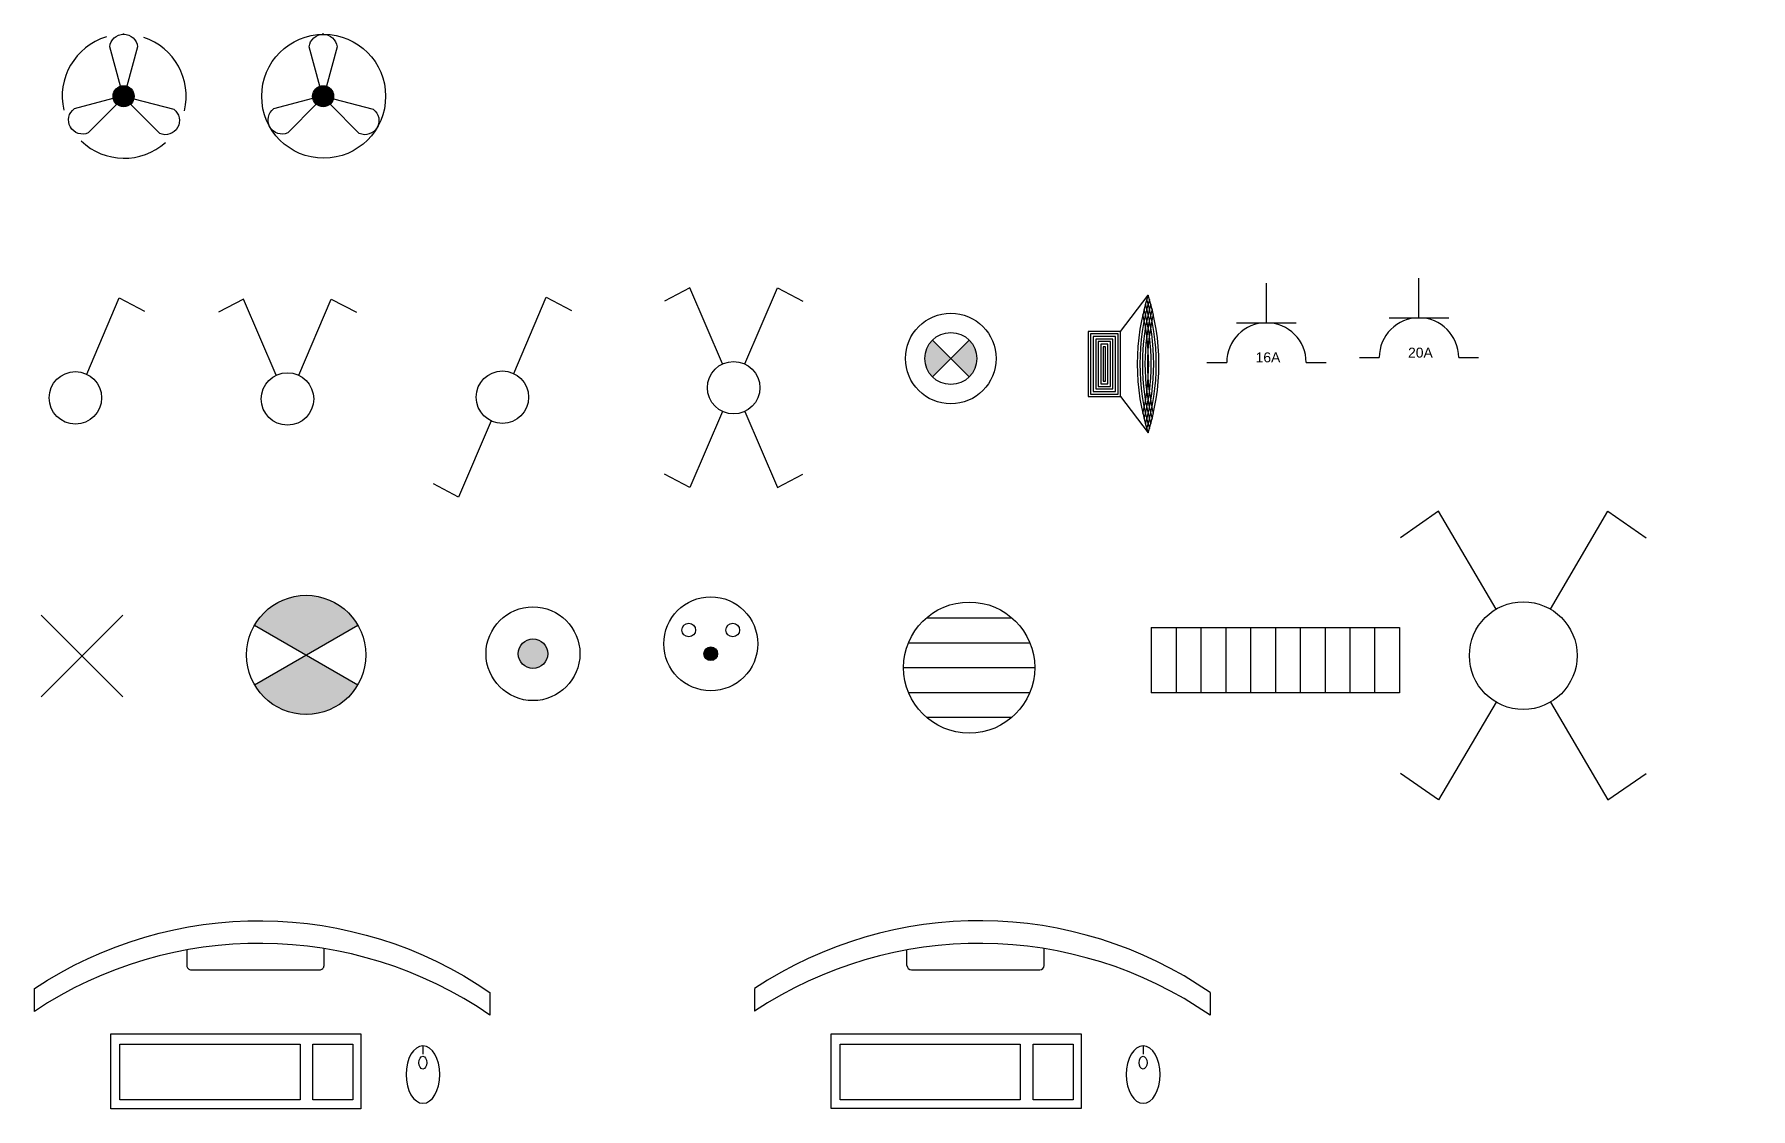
# Model space of a CAD drawing. Header units: centimetres. Extents: x -1638 to 1136, y -35 to 948.
# Drawn here: x -1135.3 to -727, y 98.8 to 354.4 of the extents above; entities that cross this region are included whole.
import ezdxf

# ---------------------------------------------------------------- set-up
doc = ezdxf.new("R2010")
doc.units = ezdxf.units.CM
for name, color, linetype in [('1 - Blocs Electriques', 1, 'Continuous'), ('CPU', 6, 'Continuous'), ('Elect Blocs ProEric', 2, 'Continuous')]:
    doc.layers.add(name, color=color, linetype=linetype)
doc.styles.get("Standard").update_dxf_attribs({"font": 'arial.ttf'})

# ---------------------------------------------------------------- blocks, each defined once
blk = doc.blocks.new('*U35')
for p, q in [((0, -10), (0, 0)), ((-7.5, -10), (7.5, -10)), ((-15, -20), (-10, -20)), ((10, -20), (15, -20))]:
    blk.add_line(p, q)
blk.add_arc((0, -20), 10, 0, 180)
at = {"insert": (-2.74, -17.5), "char_height": 2.5, "attachment_point": 1}
blk.add_mtext_dynamic_manual_height_columns('20A', width=12.9864, gutter_width=12.5, heights=[2.55], dxfattribs=at)
blk = doc.blocks.new('*U79')
h = blk.add_hatch(color=256)
h.paths.add_polyline_path([(-12.99, -17.61), (0, -25.11), (12.99, -17.61, 0.57735)])
h.paths.add_polyline_path([(12.99, -32.61), (0, -25.11), (-12.99, -32.61, 0.57735)])
for p, q in [((12.99, -17.61), (-12.99, -32.61)), ((12.99, -32.61), (-12.99, -17.61))]:
    blk.add_line(p, q)
blk.add_circle((0, -25.01), 15)
blk = doc.blocks.new('*U80')
for p, q in [((-0.05, -10.8), (-0.05, -0.8)), ((-7.55, -10.8), (7.45, -10.8)), ((-15.05, -20.8), (-10.05, -20.8)), ((9.95, -20.8), (14.95, -20.8))]:
    blk.add_line(p, q)
blk.add_arc((-0.05, -20.8), 10, 0, 180)
at = {"insert": (-2.76, -18.24), "char_height": 2.5, "attachment_point": 1}
blk.add_mtext_dynamic_manual_height_columns('16A', width=12.9864, gutter_width=12.5, heights=[2.55], dxfattribs=at)
blk = doc.blocks.new('Bouton Poussoir1')
at = {"layer": '1 - Blocs Electriques'}
h = blk.add_hatch(color=256, dxfattribs=at)
h.dxf.hatch_style = 1
h.paths.add_polyline_path([(-0.0575, -0.3574), (0.0147, -0.2851), (-0.0575, -0.2129, 0.198912), (-0.0875, -0.2851, 0.198912)])
h.paths.add_polyline_path([(0.0869, -0.3574, 0.198912), (0.1169, -0.2851, 0.198912), (0.0869, -0.2129), (0.0147, -0.2851)])
for p, q in [((-0.0575, -0.2129), (0.0869, -0.3574)), ((0.0869, -0.2129), (-0.0575, -0.3574))]:
    blk.add_line(p, q, dxfattribs=at)
for radius in [0.1781, 0.1022]:
    blk.add_circle((0.0147, -0.2851), radius, dxfattribs=at)
blk = doc.blocks.new('Prise Electrique 2P+T 16A')
h = blk.add_hatch(color=256)
h.dxf.hatch_style = 1
h.paths.add_polyline_path([(0.0268, -0.3258, 1), (-0.0268, -0.3258, 1)])
at = {"layer": 'Elect Blocs ProEric'}
for centre, radius in [((0, -0.2866), 0.1846), ((-0.0864, -0.2324), 0.0268), ((0.0864, -0.2324), 0.0268), ((0, -0.3258), 0.0268)]:
    blk.add_circle(centre, radius, dxfattribs=at)
blk = doc.blocks.new('Prise Electrique TV1')
at = {"layer": '1 - Blocs Electriques'}
h = blk.add_hatch(color=256, dxfattribs=at)
h.dxf.hatch_style = 1
h.paths.add_polyline_path([(-0.058, -0.2885, 1), (0.058, -0.2885, 1)])
for radius in [0.1846, 0.058]:
    blk.add_circle((0, -0.2885), radius, dxfattribs=at)
blk = doc.blocks.new('Point Lumineux1')
at = {"layer": '1 - Blocs Electriques'}
for p, q in [((0.1602, -0.1069), (-0.1602, -0.4273)), ((-0.1602, -0.1069), (0.1602, -0.4273))]:
    blk.add_line(p, q, dxfattribs=at)
blk = doc.blocks.new('Radiateur Electrique1')
at = {"layer": '1 - Blocs Electriques'}
for p, q in [((-0.4879, -0.1002), (-0.4879, -0.3572)), ((-0.4879, -0.1002), (0.4879, -0.1002)), ((-0.3903, -0.1002), (-0.3903, -0.3572)), ((-0.2927, -0.1002), (-0.2927, -0.3572)), ((-0.1951, -0.1002), (-0.1951, -0.3572)), ((-0.0976, -0.1002), (-0.0976, -0.3572)), ((0, -0.1002), (0, -0.3572)), ((0.0976, -0.1002), (0.0976, -0.3572)), ((0.1951, -0.1002), (0.1951, -0.3572)), ((0.2927, -0.1002), (0.2927, -0.3572)), ((0.3903, -0.1002), (0.3903, -0.3572)), ((0.4879, -0.1002), (0.4879, -0.3572)), ((0.4879, -0.3572), (-0.4879, -0.3572))]:
    blk.add_line(p, q, dxfattribs=at)
blk = doc.blocks.new('Cumulus ou ChauffeEau1')
at = {"layer": '1 - Blocs Electriques'}
for p, q in [((-0.1685, -0.1618), (0.1685, -0.1618)), ((-0.2387, -0.2594), (0.2387, -0.2594)), ((-0.2578, -0.357), (0.2578, -0.357)), ((-0.2387, -0.4546), (0.2387, -0.4546)), ((-0.1685, -0.5521), (0.1685, -0.5521))]:
    blk.add_line(p, q, dxfattribs=at)
blk.add_circle((0, -0.357), 0.2578, dxfattribs=at)
blk = doc.blocks.new('Sonnerie1')
at = {"layer": '1 - Blocs Electriques'}
for p, q in [((0.2303, 0.1281), (0.3382, 0.2705)), ((0.2303, -0.1281), (0.3382, -0.2705))]:
    blk.add_line(p, q, dxfattribs=at)
for points in [[(0.1022, -0.1281), (0.2303, -0.1281), (0.2303, 0.1281), (0.1022, 0.1281), (0.1022, 0)], [(0.1122, -0.1181), (0.2203, -0.1181), (0.2203, 0.1181), (0.1122, 0.1181), (0.1122, 0)], [(0.1122, -0.1181), (0.2203, -0.1181), (0.2203, 0.1181), (0.1122, 0.1181), (0.1122, 0)], [(0.1222, -0.1081), (0.2103, -0.1081), (0.2103, 0.1081), (0.1222, 0.1081), (0.1222, 0)], [(0.1322, -0.0981), (0.2003, -0.0981), (0.2003, 0.0981), (0.1322, 0.0981), (0.1322, 0)], [(0.1422, -0.0881), (0.1903, -0.0881), (0.1903, 0.0881), (0.1422, 0.0881), (0.1422, 0)], [(0.1522, -0.0781), (0.1803, -0.0781), (0.1803, 0.0781), (0.1522, 0.0781), (0.1522, 0)], [(0.1622, -0.0681), (0.1703, -0.0681), (0.1703, 0.0681), (0.1622, 0.0681), (0.1622, 0)]]:
    blk.add_lwpolyline(points, close=True, dxfattribs=at)
for centre, radius, start, end in [((1.1824, 0), 0.8865, 162.23083, 197.76917), ((-0.5059, 0), 0.8865, 342.23083, 17.76917), ((1.1824, 0), 0.8765, 163.17677, 196.82323), ((1.1824, 0), 0.8665, 164.21567, 195.78433), ((-0.5059, 0), 0.8565, 345.36854, 14.63146), ((1.1824, 0), 0.8565, 165.36854, 194.63146), ((-0.5059, 0), 0.8665, 344.21567, 15.78433), ((-0.5059, 0), 0.8765, 343.17677, 16.82323), ((-0.5059, 0), 0.8465, 346.66632, 13.33368), ((1.1824, 0), 0.8465, 166.66632, 193.33368)]:
    blk.add_arc(centre, radius, start, end, dxfattribs=at)
blk = doc.blocks.new('New PC')
at = {"layer": 'CPU'}
blk.add_line((15.61, -1.1), (15.61, -1.87), dxfattribs=at)
blk.add_lwpolyline([(21.87, 3.86), (21.87, 1.75, 0.306701), (-20.61, 2.11), (-20.61, 4.23, -0.306701)], format="xyb", close=True, dxfattribs=at)
blk.add_lwpolyline([(-6.4, 7.84), (-6.4, 6.39, 0.414214), (-5.97, 5.97), (5.97, 5.97, 0.414214), (6.4, 6.39), (6.4, 7.96)], format="xyb", dxfattribs=at)
for points in [[(-13.47, 0), (9.84, 0), (9.84, -6.97), (-13.47, -6.97)], [(-12.63, -0.95), (4.17, -0.95), (4.17, -6.13), (-12.63, -6.13)], [(5.35, -0.95), (9.08, -0.95), (9.08, -6.13), (5.35, -6.13)]]:
    blk.add_lwpolyline(points, close=True, dxfattribs=at)
blk.add_ellipse((15.62, -3.78), major_axis=(0, -2.68), ratio=0.58864, start_param=-1.570796, end_param=4.712389, dxfattribs=at)
blk.add_ellipse((15.61, -2.68), major_axis=(0, 0.598), ratio=0.622136, dxfattribs=at)
blk = doc.blocks.new('*U36')
at = {"layer": 'Elect Blocs ProEric'}
for points in [[(-0.0626, -0.3303), (-0.1946, -0.0948), (-0.0943, -0.0484)], [(0.1281, -0.4421), (0.3981, -0.4421), (0.3896, -0.3319)], [(-0.1281, -0.4421), (-0.3981, -0.4421), (-0.3896, -0.5523)], [(0.0626, -0.5539), (0.1946, -0.7894), (0.0943, -0.8358)]]:
    blk.add_lwpolyline(points, dxfattribs=at)
blk.add_circle((0, -0.4421), 0.1281, dxfattribs=at)

msp = doc.modelspace()

# ---------------------------------------------------------------- hatches: boundary and pattern name
at = {"layer": '1 - Blocs Electriques', "true_color": 0xf7f281}
h = msp.add_hatch(color=51, dxfattribs=at)
h.dxf.hatch_style = 1
h.paths.add_polyline_path([(-1111.56, 339.66, 1), (-1116.55, 339.66, 1)])
h = msp.add_hatch(color=51, dxfattribs=at)
h.dxf.hatch_style = 1
h.paths.add_polyline_path([(-1064.1, 339.66, 1), (-1069.1, 339.66, 1)])

# ---------------------------------------------------------------- linework, layer by layer
at = {"lineweight": 30}
for centre in [(-1113.93, 339.66), (-1066.47, 339.66)]:
    msp.add_arc(centre, 14.74, 89.9994, 91.3046, dxfattribs=at)
at = {"layer": '1 - Blocs Electriques', "color": 114, "lineweight": 30, "true_color": 0x139b48}
for points in [[(-1114.83, 342.03), (-1117.38, 351.4, -0.901033), (-1110.73, 351.4), (-1113.28, 342.03)], [(-1067.38, 342.03), (-1069.92, 351.4, -0.901033), (-1063.28, 351.4), (-1065.82, 342.03)], [(-1115.69, 337.77), (-1122.46, 330.96, -0.903613), (-1125.78, 336.72), (-1116.51, 339.17)], [(-1111.63, 339.07), (-1102.14, 336.56, -0.895838), (-1105.46, 330.8), (-1112.4, 337.79)], [(-1068.24, 337.77), (-1075, 330.96, -0.903613), (-1078.32, 336.72), (-1069.05, 339.17)], [(-1064.17, 339.07), (-1054.68, 336.56, -0.895838), (-1058, 330.8), (-1064.94, 337.79)]]:
    msp.add_lwpolyline(points, format="xyb", dxfattribs=at)
at = {"layer": '1 - Blocs Electriques'}
for points in [[(-971.63, 275.96), (-979.37, 294.1), (-985.36, 290.94)], [(-966.25, 275.96), (-958.5, 294.1), (-952.51, 290.94)], [(-1122.84, 273.53), (-1115.09, 291.68), (-1109.1, 288.52)], [(-1077.77, 273.27), (-1085.51, 291.42), (-1091.51, 288.26)], [(-1072.39, 273.27), (-1064.65, 291.42), (-1058.65, 288.26)], [(-1021.26, 273.69), (-1013.52, 291.84), (-1007.53, 288.67)], [(-1026.65, 262.42), (-1034.39, 244.27), (-1040.38, 247.44)], [(-971.63, 264.69), (-979.37, 246.54), (-985.36, 249.71)], [(-966.25, 264.69), (-958.5, 246.54), (-952.51, 249.71)]]:
    msp.add_lwpolyline(points, dxfattribs=at)
at = {"layer": '1 - Blocs Electriques', "color": 219, "lineweight": 30, "true_color": 0x642165}
msp.add_circle((-1066.47, 339.66), 14.74, dxfattribs=at)
at = {"layer": '1 - Blocs Electriques', "color": 114, "lineweight": 30, "true_color": 0x139b48}
for centre in [(-1114.06, 339.66), (-1066.6, 339.66)]:
    msp.add_circle(centre, 2.5, dxfattribs=at)
at = {"layer": '1 - Blocs Electriques'}
for centre in [(-1125.53, 267.9), (-1075.08, 267.64), (-1023.95, 268.06), (-968.94, 270.32)]:
    msp.add_circle(centre, 6.24, dxfattribs=at)
at = {"layer": '1 - Blocs Electriques', "color": 219, "lineweight": 30, "true_color": 0x642165}
for start, end in [(106.7051, 193.0269), (346.4272, 71.6411), (226.1503, 311.7885)]:
    msp.add_arc((-1113.93, 339.66), 14.74, start, end, dxfattribs=at)
at = {"layer": '1 - Blocs Electriques', "lineweight": 30}
for centre, start, end in [((-1113.93, 339.66), 209.6409, 209.7734), ((-1113.93, 339.66), 329.3201, 329.5724), ((-1066.47, 339.66), 209.6409, 209.7734), ((-1066.47, 339.66), 329.3201, 329.5724)]:
    msp.add_arc(centre, 14.74, start, end, dxfattribs=at)
at = {"layer": 'CPU'}
for p, q in [((-927.71, 132.87), (-927.71, 136.55)), ((-895.05, 132.87), (-895.05, 136.86)), ((-926.62, 131.78), (-896.14, 131.78)), ((-963.97, 127.33), (-963.97, 121.94)), ((-855.59, 126.4), (-855.59, 121.01)), ((-871.55, 113.74), (-871.55, 111.78))]:
    msp.add_line(p, q, dxfattribs=at)
for points in [[(-945.75, 116.55), (-886.27, 116.55), (-886.27, 98.78), (-945.75, 98.78)], [(-943.61, 114.12), (-900.75, 114.12), (-900.75, 100.91), (-943.61, 100.91)], [(-897.73, 114.12), (-888.2, 114.12), (-888.2, 100.91), (-897.73, 100.91)]]:
    msp.add_lwpolyline(points, close=True, dxfattribs=at)
for centre, radius, start, end in [((-910.47, 46.83), 96.66, 55.4036, 123.607), ((-910.47, 41.44), 96.66, 55.4036, 123.607), ((-926.62, 132.87), 1.09, 180, 270), ((-896.14, 132.87), 1.09, 270, 0)]:
    msp.add_arc(centre, radius, start, end, dxfattribs=at)
msp.add_ellipse((-871.51, 106.9), major_axis=(0, -6.84), ratio=0.58864, start_param=-1.570796, end_param=4.712389, dxfattribs=at)
msp.add_ellipse((-871.55, 109.72), major_axis=(0, 1.53), ratio=0.622136, dxfattribs=at)

# ---------------------------------------------------------------- block references
at = {"lineweight": -3, "xscale": 2.551555824457822, "yscale": 2.551555824457822, "zscale": 2.551555824457822}
msp.add_blockref('New PC', (-1082.71, 116.55), dxfattribs=at)
at = {"layer": '1 - Blocs Electriques'}
for name, p, xscale, yscale, zscale in [('*U80', (-842.16, 295.97), 0.9453148670783418, 0.9453148670783418, 0.9453148670783418), ('*U35', (-805.92, 296.39), 0.9453148670783418, 0.9453148670783418, 0.9453148670783418), ('Sonnerie1', (-890.82, 275.96), 60.50015149301387, 60.50015149301387, 60.50015149301387), ('Bouton Poussoir1', (-918.17, 294.51), 60.50015149301387, 60.50015149301387, 60.50015149301387), ('*U79', (-1070.63, 230.38), 0.9453148670783418, 0.9453148670783418, 0.9453148670783418), ('Prise Electrique 2P+T 16A', (-974.39, 226.72), 60.50015149301387, 60.50015149301387, 60.50015149301387), ('Prise Electrique TV1', (-1016.68, 224.48), 60.50015149301387, 60.50015149301387, 60.50015149301387), ('Cumulus ou ChauffeEau1', (-912.91, 225.32), 60.50015149301387, 60.50015149301387, 60.50015149301387), ('Point Lumineux1', (-1123.96, 222.65), 60.50015149301387, 60.50015149301387, 60.50015149301387), ('Radiateur Electrique1', (-840.07, 219.32), 60.50015149301387, 60.50015149301387, 60.50015149301387)]:
    msp.add_blockref(name, p, dxfattribs=dict(at, xscale=xscale, yscale=yscale, zscale=zscale))
at = {"layer": 'Elect Blocs ProEric', "xscale": 99.99999999999999, "yscale": 99.99999999999999, "zscale": 99.99999999999999, "rotation": 120.3674231431085}
msp.add_blockref('*U36', (-819.25, 184.22), dxfattribs=at)

doc.saveas('drawing.dxf')
